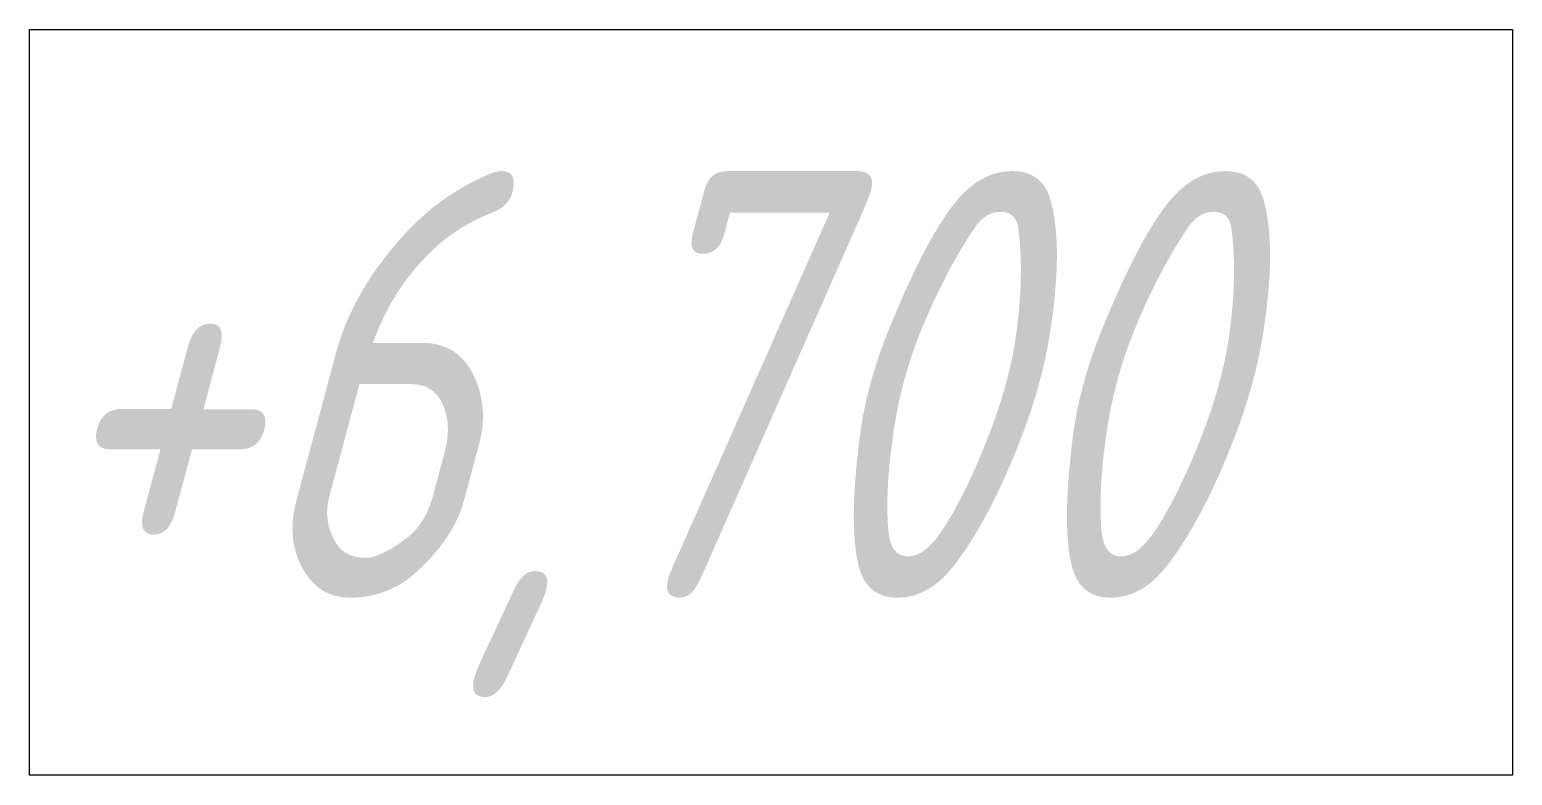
# Model space of a CAD drawing. Header units: millimetres. Extents: x 1337 to 8186, y 1899 to 5236.
# Drawn here: x 7004.68 to 7018.24, y 2675.74 to 2682.56 of the extents above; entities that cross this region are included whole.
import ezdxf

# ---------------------------------------------------------------- set-up
doc = ezdxf.new("R2010")
doc.units = ezdxf.units.MM
doc.layers.add('Линия связи (Вновь)', color=3, linetype='Continuous', lineweight=60)
doc.layers.add('Строительный', color=251, linetype='Continuous', lineweight=13)
doc.styles.add('Simplex', font='simplex.shx', dxfattribs={"width": 0.7, "oblique": 15})

# ---------------------------------------------------------------- blocks, each defined once
blk = doc.blocks.new('A$C049F4C0A')
at = {"layer": 'Строительный', "ltscale": 100}
for p, q in [((251.3878, 242.8046), (260.0764, 242.8046)), ((251.3878, 238.434), (251.3878, 242.8046)), ((260.0764, 242.8046), (260.0764, 238.434)), ((260.0764, 238.434), (251.3878, 238.434))]:
    blk.add_line(p, q, dxfattribs=at)
at = {"layer": 'Строительный', "ltscale": 100, "style": 'Simplex', "oblique": 15, "width": 0.7}
blk.add_text('+6,700', height=2.5, dxfattribs=at).set_placement((251.3878, 239.4754))

msp = doc.modelspace()

# ---------------------------------------------------------------- block references
at = {"layer": 'Линия связи (Вновь)', "xscale": 1.56, "yscale": 1.56, "zscale": 1.56}
msp.add_blockref('A$C049F4C0A', (6612.516, 2303.781), dxfattribs=at)

doc.saveas('drawing.dxf')
